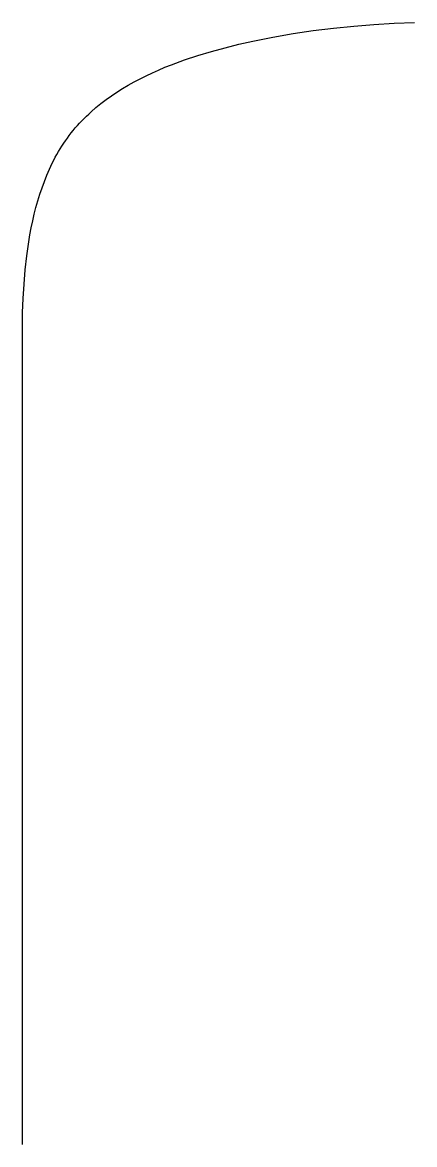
# Model space of a CAD drawing. Header units: millimetres. Extents: x -2492 to -2387, y -866 to -565.
import ezdxf

# ---------------------------------------------------------------- set-up
doc = ezdxf.new("R2010")
doc.units = ezdxf.units.MM
doc.header["$MEASUREMENT"] = 0
doc.layers.add('Default', color=7, linetype='Continuous')

msp = doc.modelspace()

# ---------------------------------------------------------------- linework, layer by layer
at = {"layer": 'Default'}
msp.add_lwpolyline([(-2491.97, -866.22), (-2491.92, -642.76), (-2491.78, -638.96), (-2491.55, -635.14), (-2491.23, -631.31), (-2490.81, -627.5), (-2490.27, -623.71), (-2489.95, -621.84), (-2489.6, -619.98), (-2489.22, -618.13), (-2488.79, -616.31), (-2488.34, -614.5), (-2487.84, -612.72), (-2487.3, -610.96), (-2486.72, -609.22), (-2486.1, -607.52), (-2485.43, -605.85), (-2484.72, -604.21), (-2483.96, -602.6), (-2483.56, -601.81), (-2483.15, -601.03), (-2482.73, -600.26), (-2482.29, -599.51), (-2481.84, -598.76), (-2481.38, -598.02), (-2480.91, -597.29), (-2480.42, -596.58), (-2479.92, -595.87), (-2479.4, -595.18), (-2478.87, -594.5), (-2478.33, -593.83), (-2477.78, -593.17), (-2477.21, -592.52), (-2476.63, -591.88), (-2476.04, -591.25), (-2475.43, -590.64), (-2474.82, -590.03), (-2474.19, -589.44), (-2473.56, -588.85), (-2472.25, -587.71), (-2470.9, -586.61), (-2469.5, -585.55), (-2468.07, -584.52), (-2466.6, -583.54), (-2465.1, -582.59), (-2463.56, -581.67), (-2461.99, -580.79), (-2460.39, -579.94), (-2458.76, -579.13), (-2457.1, -578.35), (-2455.42, -577.6), (-2453.71, -576.87), (-2451.99, -576.18), (-2448.47, -574.88), (-2444.88, -573.69), (-2441.24, -572.6), (-2437.56, -571.6), (-2433.86, -570.68), (-2430.14, -569.85), (-2424.72, -568.76), (-2419.3, -567.82), (-2413.89, -567.01), (-2408.46, -566.34), (-2403.03, -565.79), (-2397.6, -565.36), (-2392.16, -565.04), (-2386.71, -564.82)], dxfattribs=at)

doc.saveas('drawing.dxf')
